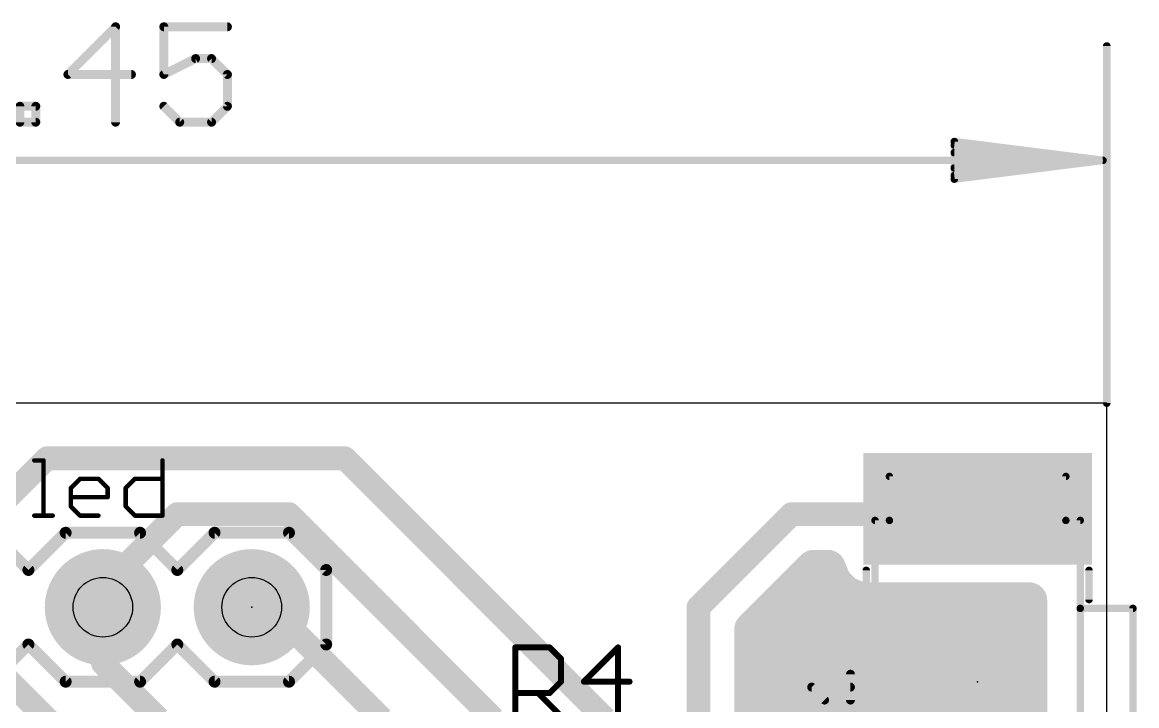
# Model space of a CAD drawing. Extents: x -4.6 to 38, y -0.1 to 31.9.
# Drawn here: x 18.95 to 37.96, y 20.23 to 31.88 of the extents above; entities that cross this region are included whole.
import ezdxf

# ---------------------------------------------------------------- set-up
doc = ezdxf.new("R2010")
doc.units = 0
for name, color, linetype in [('1', 22, 'CONTINUOUS'), ('17', 82, 'CONTINUOUS'), ('20', 7, 'CONTINUOUS'), ('21', 253, 'CONTINUOUS'), ('23', 7, 'CONTINUOUS'), ('25', 253, 'CONTINUOUS'), ('29', 253, 'CONTINUOUS'), ('30', 4, 'CONTINUOUS'), ('31', 3, 'CONTINUOUS'), ('44', 253, 'CONTINUOUS'), ('47', 253, 'CONTINUOUS'), ('48', 253, 'CONTINUOUS'), ('51', 253, 'CONTINUOUS')]:
    doc.layers.add(name, color=color, linetype=linetype)

# ---------------------------------------------------------------- blocks, each defined once
blk = doc.blocks.new('RECT')
blk.add_solid([(-0.5, -0.5), (0.5, -0.5), (-0.5, 0.5), (0.5, 0.5)])
blk = doc.blocks.new('ROUNDP')
at = {"const_width": 0.5}
blk.add_lwpolyline([(0, -0.25, 1), (0, 0.25, 1), (0, -0.25)], format="xyb", dxfattribs=at)

msp = doc.modelspace()

# ---------------------------------------------------------------- linework, layer by layer
at = {"layer": '1'}
for points, const_width in [([(19.3675, 24.4475), (17.78, 22.86)], 0.4064), ([(24.4475, 24.4475), (19.3675, 24.4475)], 0.4064), ([(28.89, 20.005), (24.4475, 24.4475)], 0.4064), ([(35.0175, 23.495), (35.2425, 23.5875)], 0.6096), ([(20.32, 22.225), (21.59, 23.495)], 0.4064), ([(21.59, 23.495), (23.495, 23.495)], 0.4064), ([(23.495, 23.495), (26.9875, 20.0025)], 0.4064), ([(30.48, 21.9075), (32.0675, 23.495)], 0.4064), ([(32.0675, 23.495), (35.0175, 23.495)], 0.4064), ([(31.3944, 21.5287), (32.4463, 22.5806)], 0.6096), ([(32.4209, 22.5552), (32.6982, 22.5552)], 0.6096), ([(32.4463, 22.5806), (32.6877, 22.5806)], 0.6096), ([(32.6877, 22.5806), (32.7896, 22.3346)], 0.6096), ([(32.7896, 22.3346), (32.9896, 22.1346)], 0.6096), ([(32.9896, 22.1346), (33.251, 22.0263)], 0.6096), ([(20.32, 21.9075), (20.32, 22.225)], 0.4064), ([(31.8113, 21.9456), (36.1242, 21.9456)], 0.6096), ([(33.251, 22.0263), (36.1242, 22.0263)], 0.6096), ([(36.1242, 22.0263), (36.1242, 19.0963)], 0.6096), ([(20.32, 21.9075), (20.32, 20.955)], 0.4064), ([(23.1775, 21.9075), (22.86, 21.9075)], 0.6096), ([(25.0825, 20.0025), (23.1775, 21.9075)], 0.4064), ([(30.48, 15.24), (30.48, 21.9075)], 0.4064), ([(20.955, 18.415), (17.78, 21.59)], 0.4064), ([(31.3944, 15.0581), (31.3944, 21.5287)], 0.6096), ([(31.3944, 21.336), (36.1242, 21.336)], 0.6096), ([(20.32, 20.955), (21.2725, 20.0025)], 0.4064), ([(31.3944, 20.7264), (36.1242, 20.7264)], 0.6096), ([(31.3944, 20.1168), (36.1242, 20.1168)], 0.6096)]:
    msp.add_lwpolyline(points, dxfattribs=dict(at, const_width=const_width))
for points, const_width in [([(19.3675, 24.5491, 1), (19.3675, 24.3459)], 0.2032), ([(19.4393, 24.3757, 1), (19.2957, 24.5193)], 0.2032), ([(24.5193, 24.5193, 1), (24.3757, 24.3757)], 0.2032), ([(24.4475, 24.3459, 1), (24.4475, 24.5491)], 0.2032), ([(34.9596, 23.636, 1), (35.0754, 23.354)], 0.3048), ([(35.3004, 23.4465, 1), (35.1846, 23.7285)], 0.3048), ([(21.59, 23.5966, 1), (21.59, 23.3934)], 0.2032), ([(21.6618, 23.4232, 1), (21.5182, 23.5668)], 0.2032), ([(23.5668, 23.5668, 1), (23.4232, 23.4232)], 0.2032), ([(23.495, 23.3934, 1), (23.495, 23.5966)], 0.2032), ([(32.0675, 23.5966, 1), (32.0675, 23.3934)], 0.2032), ([(32.1393, 23.4232, 1), (31.9957, 23.5668)], 0.2032), ([(35.0175, 23.3934, 1), (35.0175, 23.5966)], 0.2032), ([(32.4209, 22.7076, 1), (32.4209, 22.4028)], 0.3048), ([(32.4463, 22.733, 1), (32.4463, 22.4282)], 0.3048), ([(32.554, 22.4728, 1), (32.3385, 22.6884)], 0.3048), ([(32.8285, 22.6389, 1), (32.5469, 22.5223)], 0.3048), ([(32.6877, 22.4282, 1), (32.6877, 22.733)], 0.3048), ([(32.6982, 22.4028, 1), (32.6982, 22.7076)], 0.3048), ([(32.8973, 22.4424, 1), (32.6818, 22.2269)], 0.3048), ([(32.6488, 22.2763, 1), (32.9304, 22.393)], 0.3048), ([(33.048, 22.2754, 1), (32.9313, 21.9938)], 0.3048), ([(20.4216, 22.225, 1), (20.2184, 22.225)], 0.2032), ([(20.2482, 22.2968, 1), (20.3918, 22.1532)], 0.2032), ([(31.8113, 22.098, 1), (31.8113, 21.7932)], 0.3048), ([(32.8819, 22.0268, 1), (33.0974, 22.2423)], 0.3048), ([(33.251, 22.1787, 1), (33.251, 21.8739)], 0.3048), ([(33.1927, 21.8855, 1), (33.3094, 22.1671)], 0.3048), ([(36.2766, 22.0263, 1), (35.9718, 22.0263)], 0.3048), ([(36.1242, 21.8739, 1), (36.1242, 22.1787)], 0.3048), ([(36.1242, 21.7932, 1), (36.1242, 22.098)], 0.3048), ([(20.4216, 21.9075, 1), (20.2184, 21.9075)], 0.2032), ([(22.86, 22.0599, 1), (22.86, 21.7551)], 0.3048), ([(23.2493, 21.9793, 1), (23.1057, 21.8357)], 0.2032), ([(23.1775, 21.7551, 1), (23.1775, 22.0599)], 0.3048), ([(30.5816, 21.9075, 1), (30.3784, 21.9075)], 0.2032), ([(30.4082, 21.9793, 1), (30.5518, 21.8357)], 0.2032), ([(20.2184, 21.9075, 1), (20.4216, 21.9075)], 0.2032), ([(31.5468, 21.5287, 1), (31.242, 21.5287)], 0.3048), ([(31.2866, 21.6365, 1), (31.5022, 21.421)], 0.3048), ([(31.3944, 21.4884, 1), (31.3944, 21.1836)], 0.3048), ([(36.1242, 21.1836, 1), (36.1242, 21.4884)], 0.3048), ([(20.3918, 21.0268, 1), (20.2482, 20.8832)], 0.2032), ([(20.2184, 20.955, 1), (20.4216, 20.955)], 0.2032), ([(31.3944, 20.8788, 1), (31.3944, 20.574)], 0.3048), ([(36.1242, 20.574, 1), (36.1242, 20.8788)], 0.3048), ([(31.3944, 20.2692, 1), (31.3944, 19.9644)], 0.3048), ([(36.1242, 19.9644, 1), (36.1242, 20.2692)], 0.3048)]:
    msp.add_lwpolyline(points, format="xyb", dxfattribs=dict(at, const_width=const_width))
at = {"layer": '20'}
for p, q in [((37.445, 25.3875), (0, 25.3875)), ((37.445, 0), (37.445, 25.3875))]:
    msp.add_line(p, q, dxfattribs=at)
at = {"layer": '21'}
for points, const_width in [([(18.415, 23.1775), (19.05, 22.5425)], 0.2032), ([(19.05, 22.5425), (19.685, 23.1775)], 0.2032), ([(19.685, 23.1775), (20.955, 23.1775)], 0.2032), ([(20.955, 23.1775), (21.59, 22.5425)], 0.2032), ([(21.59, 22.5425), (22.225, 23.1775)], 0.2032), ([(22.225, 23.1775), (23.495, 23.1775)], 0.2032), ([(24.13, 22.5425), (23.495, 23.1775)], 0.2032), ([(24.13, 21.2725), (24.13, 22.5425)], 0.2032), ([(33.3425, 18.7375), (33.3425, 22.5375)], 0.127), ([(37.1425, 22.0375), (37.1425, 22.5375)], 0.127), ([(19.05, 21.2725), (18.415, 20.6375)], 0.2032), ([(19.685, 20.6375), (19.05, 21.2725)], 0.2032), ([(21.59, 21.2725), (20.955, 20.6375)], 0.2032), ([(22.225, 20.6375), (21.59, 21.2725)], 0.2032), ([(23.495, 20.6375), (24.13, 21.2725)], 0.2032), ([(20.955, 20.6375), (19.685, 20.6375)], 0.2032), ([(23.495, 20.6375), (22.225, 20.6375)], 0.2032)]:
    msp.add_lwpolyline(points, dxfattribs=dict(at, const_width=const_width))
for points, const_width in [([(19.685, 23.2283, 1), (19.685, 23.1267)], 0.1016), ([(19.7209, 23.1416, 1), (19.6491, 23.2134)], 0.1016), ([(20.9909, 23.2134, 1), (20.9191, 23.1416)], 0.1016), ([(20.955, 23.1267, 1), (20.955, 23.2283)], 0.1016), ([(22.225, 23.2283, 1), (22.225, 23.1267)], 0.1016), ([(22.2609, 23.1416, 1), (22.1891, 23.2134)], 0.1016), ([(23.5309, 23.2134, 1), (23.4591, 23.1416)], 0.1016), ([(23.495, 23.1267, 1), (23.495, 23.2283)], 0.1016), ([(19.0141, 22.5784, 1), (19.0859, 22.5066)], 0.1016), ([(19.0141, 22.5066, 1), (19.0859, 22.5784)], 0.1016), ([(21.5541, 22.5784, 1), (21.6259, 22.5066)], 0.1016), ([(21.5541, 22.5066, 1), (21.6259, 22.5784)], 0.1016), ([(24.1808, 22.5425, 1), (24.0792, 22.5425)], 0.1016), ([(24.0941, 22.5066, 1), (24.1659, 22.5784)], 0.1016), ([(33.3743, 22.5375, 1), (33.3107, 22.5375)], 0.0635), ([(37.1743, 22.5375, 1), (37.1107, 22.5375)], 0.0635), ([(37.1107, 22.0375, 1), (37.1743, 22.0375)], 0.0635), ([(19.0859, 21.3084, 1), (19.0141, 21.2366)], 0.1016), ([(19.0859, 21.2366, 1), (19.0141, 21.3084)], 0.1016), ([(21.6259, 21.3084, 1), (21.5541, 21.2366)], 0.1016), ([(21.6259, 21.2366, 1), (21.5541, 21.3084)], 0.1016), ([(24.0792, 21.2725, 1), (24.1808, 21.2725)], 0.1016), ([(24.1659, 21.2366, 1), (24.0941, 21.3084)], 0.1016), ([(19.685, 20.6883, 1), (19.685, 20.5867)], 0.1016), ([(19.6491, 20.6016, 1), (19.7209, 20.6734)], 0.1016), ([(20.9191, 20.6734, 1), (20.9909, 20.6016)], 0.1016), ([(20.955, 20.5867, 1), (20.955, 20.6883)], 0.1016), ([(22.225, 20.6883, 1), (22.225, 20.5867)], 0.1016), ([(22.1891, 20.6016, 1), (22.2609, 20.6734)], 0.1016), ([(23.4591, 20.6734, 1), (23.5309, 20.6016)], 0.1016), ([(23.495, 20.5867, 1), (23.495, 20.6883)], 0.1016)]:
    msp.add_lwpolyline(points, format="xyb", dxfattribs=dict(at, const_width=const_width))
at = {"layer": '23'}
for p in [(22.86, 21.9075), (35.2425, 20.6375)]:
    msp.add_point(p, dxfattribs=at)
at = {"layer": '25'}
for points, const_width in [([(27.3558, 20.0533), (27.3558, 21.2227)], 0.1016), ([(27.3558, 21.2227), (27.9405, 21.2227)], 0.1016), ([(27.9405, 21.2227), (28.1354, 21.0278)], 0.1016), ([(29.1099, 21.2227), (28.5252, 20.638)], 0.1016), ([(29.1099, 20.0533), (29.1099, 21.2227)], 0.1016), ([(28.1354, 21.0278), (28.1354, 20.638)], 0.1016), ([(33.0723, 20.3245), (33.0723, 20.7652)], 0.1524), ([(28.1354, 20.638), (27.9405, 20.4431)], 0.1016), ([(28.5252, 20.638), (29.3048, 20.638)], 0.1016), ([(32.6317, 20.3245), (32.4113, 20.5449)], 0.1524), ([(32.4113, 20.5449), (33.0723, 20.5449)], 0.1524), ([(27.9405, 20.4431), (27.3558, 20.4431)], 0.1016), ([(27.7456, 20.4431), (28.1354, 20.0533)], 0.1016)]:
    msp.add_lwpolyline(points, dxfattribs=dict(at, const_width=const_width))
for points, const_width in [([(27.3812, 21.2227, 1), (27.3304, 21.2227)], 0.0508), ([(27.3558, 21.2481, 1), (27.3558, 21.1973)], 0.0508), ([(27.9585, 21.2407, 1), (27.9225, 21.2047)], 0.0508), ([(27.9405, 21.1973, 1), (27.9405, 21.2481)], 0.0508), ([(29.1353, 21.2227, 1), (29.0845, 21.2227)], 0.0508), ([(29.1279, 21.2047, 1), (29.0919, 21.2407)], 0.0508), ([(28.1608, 21.0278, 1), (28.11, 21.0278)], 0.0508), ([(28.1174, 21.0098, 1), (28.1534, 21.0458)], 0.0508), ([(33.1104, 20.7652, 1), (33.0342, 20.7652)], 0.0762), ([(28.11, 20.638, 1), (28.1608, 20.638)], 0.0508), ([(28.1534, 20.62, 1), (28.1174, 20.656)], 0.0508), ([(28.5072, 20.656, 1), (28.5432, 20.62)], 0.0508), ([(28.5252, 20.6634, 1), (28.5252, 20.6126)], 0.0508), ([(29.3048, 20.6126, 1), (29.3048, 20.6634)], 0.0508), ([(32.4383, 20.5718, 1), (32.3844, 20.5179)], 0.0762), ([(32.4113, 20.583, 1), (32.4113, 20.5068)], 0.0762), ([(33.0723, 20.5068, 1), (33.0723, 20.583)], 0.0762), ([(27.3558, 20.4685, 1), (27.3558, 20.4177)], 0.0508), ([(27.7636, 20.4611, 1), (27.7276, 20.4251)], 0.0508), ([(27.9225, 20.4611, 1), (27.9585, 20.4251)], 0.0508), ([(27.9405, 20.4177, 1), (27.9405, 20.4685)], 0.0508), ([(32.6047, 20.2976, 1), (32.6586, 20.3515)], 0.0762), ([(33.0342, 20.3245, 1), (33.1104, 20.3245)], 0.0762)]:
    msp.add_lwpolyline(points, format="xyb", dxfattribs=dict(at, const_width=const_width))
at = {"layer": '44'}
for centre in [(20.32, 21.9075), (22.86, 21.9075)]:
    msp.add_circle(centre, 0.508, dxfattribs=at)
at = {"layer": '47'}
for points, const_width in [([(20.5364, 31.8052), (19.7229, 30.9917)], 0.1524), ([(20.5364, 30.1782), (20.5364, 31.8052)], 0.1524), ([(22.4447, 31.8052), (21.3601, 31.8052)], 0.1524), ([(21.3601, 31.8052), (21.3601, 30.9917)], 0.1524), ([(37.445, 25.3875), (37.445, 31.4775)], 0.13), ([(21.3601, 30.9917), (21.9024, 31.2629)], 0.1524), ([(21.9024, 31.2629), (22.1736, 31.2629)], 0.1524), ([(22.1736, 31.2629), (22.4447, 30.9917)], 0.1524), ([(19.7229, 30.9917), (20.8076, 30.9917)], 0.1524), ([(22.4447, 30.9917), (22.4447, 30.4494)], 0.1524), ([(18.9043, 30.1782), (18.9043, 30.4494)], 0.1524), ([(18.9043, 30.4494), (19.1755, 30.4494)], 0.1524), ([(19.1755, 30.4494), (19.1755, 30.1782)], 0.1524), ([(21.6312, 30.1782), (21.3601, 30.4494)], 0.1524), ([(22.4447, 30.4494), (22.1736, 30.1782)], 0.1524), ([(19.1755, 30.1782), (18.9043, 30.1782)], 0.1524), ([(22.1736, 30.1782), (21.6312, 30.1782)], 0.1524), ([(37.38, 29.5275), (34.845, 29.8467)], 0.13), ([(34.845, 29.8467), (34.845, 29.2083)], 0.13), ([(37.38, 29.5275), (34.845, 29.7875)], 0.13), ([(37.38, 29.5275), (34.845, 29.6575)], 0.13), ([(37.38, 29.5275), (0.065, 29.5275)], 0.13), ([(34.845, 29.2083), (37.38, 29.5275)], 0.13), ([(34.845, 29.3975), (37.38, 29.5275)], 0.13), ([(34.845, 29.2675), (37.38, 29.5275)], 0.13)]:
    msp.add_lwpolyline(points, dxfattribs=dict(at, const_width=const_width))
for points, const_width in [([(20.5745, 31.8052, 1), (20.4983, 31.8052)], 0.0762), ([(20.5633, 31.7782, 1), (20.5095, 31.8321)], 0.0762), ([(21.3601, 31.8433, 1), (21.3601, 31.7671)], 0.0762), ([(21.3982, 31.8052, 1), (21.322, 31.8052)], 0.0762), ([(22.4447, 31.7671, 1), (22.4447, 31.8433)], 0.0762), ([(37.4775, 31.4775, 1), (37.4125, 31.4775)], 0.065), ([(21.9024, 31.301, 1), (21.9024, 31.2248)], 0.0762), ([(21.9194, 31.2288, 1), (21.8854, 31.2969)], 0.0762), ([(22.2005, 31.2898, 1), (22.1466, 31.2359)], 0.0762), ([(22.1736, 31.2248, 1), (22.1736, 31.301)], 0.0762), ([(19.7229, 31.0298, 1), (19.7229, 30.9536)], 0.0762), ([(19.696, 31.0186, 1), (19.7498, 30.9648)], 0.0762), ([(20.8076, 30.9536, 1), (20.8076, 31.0298)], 0.0762), ([(21.343, 31.0258, 1), (21.3771, 30.9576)], 0.0762), ([(21.322, 30.9917, 1), (21.3982, 30.9917)], 0.0762), ([(22.4828, 30.9917, 1), (22.4066, 30.9917)], 0.0762), ([(22.4178, 30.9648, 1), (22.4717, 31.0186)], 0.0762), ([(18.9424, 30.4494, 1), (18.8662, 30.4494)], 0.0762), ([(19.2136, 30.4494, 1), (19.1374, 30.4494)], 0.0762), ([(19.1755, 30.4113, 1), (19.1755, 30.4875)], 0.0762), ([(21.387, 30.4763, 1), (21.3331, 30.4224)], 0.0762), ([(22.4066, 30.4494, 1), (22.4828, 30.4494)], 0.0762), ([(22.4717, 30.4224, 1), (22.4178, 30.4763)], 0.0762), ([(19.1755, 30.1401, 1), (19.1755, 30.2163)], 0.0762), ([(21.6312, 30.2163, 1), (21.6312, 30.1401)], 0.0762), ([(21.6043, 30.1513, 1), (21.6582, 30.2051)], 0.0762), ([(22.1466, 30.2051, 1), (22.2005, 30.1513)], 0.0762), ([(22.1736, 30.1401, 1), (22.1736, 30.2163)], 0.0762), ([(18.8662, 30.1782, 1), (18.9424, 30.1782)], 0.0762), ([(19.1374, 30.1782, 1), (19.2136, 30.1782)], 0.0762), ([(20.4983, 30.1782, 1), (20.5745, 30.1782)], 0.0762), ([(34.8491, 29.879, 1), (34.8409, 29.8145)], 0.065), ([(34.8775, 29.8467, 1), (34.8125, 29.8467)], 0.065), ([(34.8483, 29.8198, 1), (34.8417, 29.7552)], 0.065), ([(34.8467, 29.69, 1), (34.8433, 29.625)], 0.065), ([(37.3841, 29.4953, 1), (37.3759, 29.5597)], 0.065), ([(37.3759, 29.4953, 1), (37.3841, 29.5597)], 0.065), ([(37.3833, 29.4952, 1), (37.3767, 29.5598)], 0.065), ([(37.3767, 29.4952, 1), (37.3833, 29.5598)], 0.065), ([(37.3783, 29.495, 1), (37.3817, 29.56)], 0.065), ([(37.3817, 29.495, 1), (37.3783, 29.56)], 0.065), ([(37.38, 29.495, 1), (37.38, 29.56)], 0.065), ([(34.8433, 29.43, 1), (34.8467, 29.365)], 0.065), ([(34.8417, 29.2998, 1), (34.8483, 29.2352)], 0.065), ([(34.8409, 29.2405, 1), (34.8491, 29.176)], 0.065), ([(34.8125, 29.2083, 1), (34.8775, 29.2083)], 0.065), ([(37.4125, 25.3875, 1), (37.4775, 25.3875)], 0.065)]:
    msp.add_lwpolyline(points, format="xyb", dxfattribs=dict(at, const_width=const_width))
at = {"layer": '48', "const_width": 0.0381}
for points in [[(19.1504, 24.4293, 1), (19.1504, 24.3912)], [(19.3262, 24.4102, 1), (19.2881, 24.4102)], [(19.3071, 24.3912, 1), (19.3071, 24.4293)], [(21.3557, 24.4102, 1), (21.3176, 24.4102)], [(19.7931, 23.9399, 1), (19.755, 23.9399)], [(19.7606, 23.9534, 1), (19.7875, 23.9264)], [(19.9308, 24.1157, 1), (19.9308, 24.0776)], [(19.9443, 24.0832, 1), (19.9173, 24.1101)], [(20.2578, 24.1101, 1), (20.2309, 24.0832)], [(20.2443, 24.0776, 1), (20.2443, 24.1157)], [(20.4202, 23.9399, 1), (20.3821, 23.9399)], [(20.3876, 23.9264, 1), (20.4146, 23.9534)], [(20.6961, 23.9534, 1), (20.723, 23.9264)], [(20.7286, 23.9399, 1), (20.6905, 23.9399)], [(20.8663, 24.1157, 1), (20.8663, 24.0776)], [(20.8798, 24.0832, 1), (20.8529, 24.1101)], [(21.3366, 24.0776, 1), (21.3366, 24.1157)], [(19.774, 23.8022, 1), (19.774, 23.7641)], [(20.3821, 23.7831, 1), (20.4202, 23.7831)], [(20.4011, 23.7641, 1), (20.4011, 23.8022)], [(19.755, 23.6264, 1), (19.7931, 23.6264)], [(19.7875, 23.6398, 1), (19.7606, 23.6129)], [(20.723, 23.6398, 1), (20.6961, 23.6129)], [(20.6905, 23.6264, 1), (20.7286, 23.6264)], [(19.1504, 23.4886, 1), (19.1504, 23.4505)], [(19.2881, 23.4696, 1), (19.3262, 23.4696)], [(19.4639, 23.4505, 1), (19.4639, 23.4886)], [(19.9308, 23.4886, 1), (19.9308, 23.4505)], [(19.9173, 23.4561, 1), (19.9443, 23.4831)], [(20.2443, 23.4505, 1), (20.2443, 23.4886)], [(20.8663, 23.4886, 1), (20.8663, 23.4505)], [(20.8529, 23.4561, 1), (20.8798, 23.4831)], [(21.3176, 23.4696, 1), (21.3557, 23.4696)], [(21.3366, 23.4505, 1), (21.3366, 23.4886)]]:
    msp.add_lwpolyline(points, format="xyb", dxfattribs=at)
at = {"layer": '48', "const_width": 0.0762}
for points in [[(19.1504, 24.4102), (19.3071, 24.4102)], [(19.3071, 24.4102), (19.3071, 23.4696)], [(21.3366, 24.4102), (21.3366, 23.4696)], [(19.774, 23.9399), (19.9308, 24.0967)], [(19.774, 23.6264), (19.774, 23.9399)], [(19.9308, 24.0967), (20.2443, 24.0967)], [(20.2443, 24.0967), (20.4011, 23.9399)], [(20.4011, 23.9399), (20.4011, 23.7831)], [(20.7096, 23.9399), (20.8663, 24.0967)], [(20.7096, 23.6264), (20.7096, 23.9399)], [(20.8663, 24.0967), (21.3366, 24.0967)], [(20.4011, 23.7831), (19.774, 23.7831)], [(19.9308, 23.4696), (19.774, 23.6264)], [(20.8663, 23.4696), (20.7096, 23.6264)], [(19.1504, 23.4696), (19.4639, 23.4696)], [(20.2443, 23.4696), (19.9308, 23.4696)], [(21.3366, 23.4696), (20.8663, 23.4696)]]:
    msp.add_lwpolyline(points, dxfattribs=at)
at = {"layer": '51', "const_width": 0.127}
for points in [[(33.7375, 24.1375), (36.7475, 24.1375)], [(33.7375, 23.3875), (33.7375, 24.1375)], [(36.7475, 24.1375), (36.7475, 23.3875)], [(33.4925, 17.8875), (33.4925, 23.3875)], [(33.4925, 23.3875), (33.7375, 23.3875)], [(33.7375, 23.3875), (36.7475, 23.3875)], [(36.7475, 23.3875), (36.9925, 23.3875)], [(36.9925, 23.3875), (36.9925, 21.8875)], [(36.9925, 21.8875), (36.9925, 19.3875)], [(37.8925, 21.8875), (36.9925, 21.8875)], [(37.8925, 19.3875), (37.8925, 21.8875)]]:
    msp.add_lwpolyline(points, dxfattribs=at)
at = {"layer": '51', "const_width": 0.0635}
for points in [[(33.7375, 24.1693, 1), (33.7375, 24.1058)], [(33.7693, 24.1375, 1), (33.7058, 24.1375)], [(36.7793, 24.1375, 1), (36.7157, 24.1375)], [(36.7475, 24.1058, 1), (36.7475, 24.1693)], [(33.5243, 23.3875, 1), (33.4607, 23.3875)], [(33.4925, 23.4193, 1), (33.4925, 23.3558)], [(33.7375, 23.4193, 1), (33.7375, 23.3558)], [(33.7058, 23.3875, 1), (33.7693, 23.3875)], [(33.7375, 23.3558, 1), (33.7375, 23.4193)], [(36.7157, 23.3875, 1), (36.7793, 23.3875)], [(36.7475, 23.4193, 1), (36.7475, 23.3558)], [(36.7475, 23.3558, 1), (36.7475, 23.4193)], [(37.0243, 23.3875, 1), (36.9607, 23.3875)], [(36.9925, 23.3558, 1), (36.9925, 23.4193)], [(37.0243, 21.8875, 1), (36.9607, 21.8875)], [(36.9925, 21.9192, 1), (36.9925, 21.8558)], [(36.9607, 21.8875, 1), (37.0243, 21.8875)], [(37.9243, 21.8875, 1), (37.8607, 21.8875)], [(37.8925, 21.8558, 1), (37.8925, 21.9192)]]:
    msp.add_lwpolyline(points, format="xyb", dxfattribs=at)

# ---------------------------------------------------------------- block references
at = {"layer": '1', "xscale": 1.7, "yscale": 3.7, "rotation": 90}
msp.add_blockref('RECT', (35.2425, 23.5875), dxfattribs=at)
at = {"layer": '17', "xscale": 1.778, "yscale": 1.778, "rotation": 270}
for p in [(20.32, 21.9075), (20.32, 21.9075), (22.86, 21.9075), (22.86, 21.9075)]:
    msp.add_blockref('ROUNDP', p, dxfattribs=at)
at = {"layer": '29'}
for name, p, xscale, yscale, rotation in [('RECT', (35.2425, 23.5875), 1.9032, 3.9032, 90), ('ROUNDP', (20.32, 21.9075), 1.9812, 1.9812, 270), ('ROUNDP', (22.86, 21.9075), 1.9812, 1.9812, 270)]:
    msp.add_blockref(name, p, dxfattribs=dict(at, xscale=xscale, yscale=yscale, rotation=rotation))
at = {"layer": '30', "xscale": 1.9812, "yscale": 1.9812, "rotation": 270}
for p in [(20.32, 21.9075), (22.86, 21.9075)]:
    msp.add_blockref('ROUNDP', p, dxfattribs=at)
at = {"layer": '31', "xscale": 1.7, "yscale": 3.7, "rotation": 90}
msp.add_blockref('RECT', (35.2425, 23.5875), dxfattribs=at)
at = {"layer": '51', "xscale": 0.508, "yscale": 0.508, "rotation": 180}
for p in [(20.32, 21.9075), (22.86, 21.9075)]:
    msp.add_blockref('RECT', p, dxfattribs=at)

doc.saveas('drawing.dxf')
